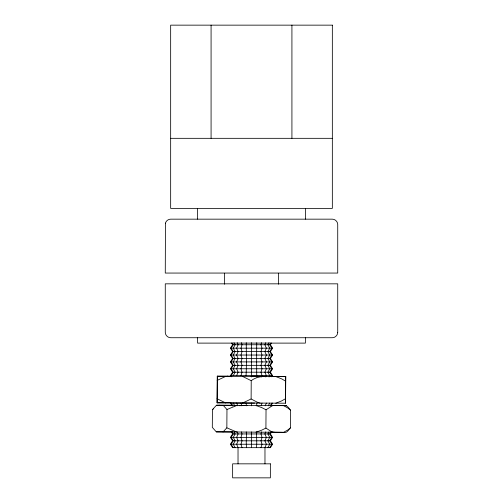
<?xml version="1.0" encoding="UTF-8"?>
<svg xmlns="http://www.w3.org/2000/svg" width="503" height="503" viewBox="0 0 503 503"><rect width="100%" height="100%" fill="white"/><g stroke="black" fill="none" stroke-linecap="round" stroke-linejoin="round"><path stroke-width="0.75" d="M270.746 376.338L285.779 376.508L285.528 403.211L217.107 402.853L217.252 376.206L231.468 376.131M260.202 403.186L257.014 402.073L251.123 398.973L251.223 380.689C258.347 375.068 267.464 376.546 275.889 376.584L285.779 376.508M285.528 403.211L285.673 376.565M286.276 405.67L286.71 405.682L216.472 405.236L212.429 409.662L212.31 427.361L216.296 431.876L283.503 432.335C286.999 433.379 287.861 430.631 290.457 427.852L290.571 410.228L288.131 407.185L286.276 405.67L270.752 405.525M223.024 431.951L226.847 427.833L226.966 409.511L223.194 405.311M272.393 432.284L265.917 428.078L266.037 409.794L272.569 405.638M217.107 402.853L217.384 376.131M246.042 375.628C246.665 364.65 246.225 353.666 246.269 342.688M256.731 342.688C256.605 354.125 256.662 365.562 256.731 376.999M256.505 405.814L256.958 403.073M256.731 431.888C256.228 437.151 257.272 442.407 256.392 447.67M240.962 375.628L242.044 372.195L240.962 368.762L242.044 365.335L240.962 361.902L242.044 358.469L240.962 355.043L242.044 351.61L240.962 348.177L242.044 344.75L241.396 342.688M261.604 342.688L260.956 344.75L262.038 348.177L260.956 351.61L262.038 355.043L260.956 358.469L262.038 361.902L260.956 365.335L262.038 368.762L260.956 372.195L262.038 375.628L261.604 376.999M261.17 405.814L262.038 403.073M261.604 431.888L260.956 433.944L262.038 437.377L260.956 440.81L262.038 444.237L260.956 447.67M236.599 375.628L238.133 372.195L236.599 368.762L238.133 365.335L236.599 361.902L238.133 358.469L236.599 355.043L238.133 351.61L236.599 348.177L238.133 344.75L237.209 342.688M265.791 342.688L264.867 344.75L266.401 348.177L264.867 351.61L266.401 355.043L264.867 358.469L266.401 361.902L264.867 365.335L266.401 368.762L264.867 372.195L266.401 375.628L265.791 376.999M265.175 405.814L266.401 403.073M265.791 431.888L264.867 433.944L266.401 437.377L264.867 440.81L266.401 444.237L264.867 447.67M233.247 375.628L235.127 372.195L233.247 368.762L235.127 365.335L233.247 361.902L235.127 358.469L233.247 355.043L235.127 351.61L233.247 348.177L235.127 344.75L233.996 342.688M269.004 342.688L267.873 344.75L269.753 348.177L267.873 351.61L269.753 355.043L267.873 358.469L269.753 361.902L267.873 365.335L269.753 368.762L267.873 372.195L269.753 375.628L269.004 376.999M268.25 405.814L269.753 403.073M269.004 431.888L267.873 433.944L269.753 437.377L267.873 440.81L269.753 444.237L267.873 447.67M270.809 343.033L269.765 344.75L271.859 348.177L269.765 351.61L271.859 355.043L269.765 358.469L271.859 361.902L269.765 365.335L271.859 368.762L269.765 372.195L271.859 375.628L271.161 376.766M270.111 405.927L271.859 403.073M271.161 431.662L269.765 433.944L271.859 437.377L269.765 440.81L271.859 444.237L269.765 447.67M232.593 351.61L230.424 348.177L232.593 344.75L270.407 344.75L272.576 348.177L270.407 351.61L232.593 351.61L230.424 355.043L232.593 358.469L270.407 358.469L272.576 361.902L270.407 365.335L232.593 365.335L230.424 368.762L232.593 372.195L270.407 372.195L272.576 375.628L271.853 376.766M232.593 365.335L230.424 361.902L232.593 358.469M231.147 376.766L230.424 375.628L232.593 372.195M270.407 344.75L271.494 343.033M270.407 358.469L272.576 355.043L270.407 351.61M270.407 372.195L272.576 368.762L270.407 365.335M230.424 437.377L232.593 433.944L270.407 433.944L272.576 437.377L270.407 440.81L232.593 440.81L230.424 437.377L272.576 437.377M270.407 440.81L272.576 444.237L270.407 447.67L232.593 447.67L230.424 444.237L232.593 440.81M270.771 405.927L272.576 403.073M270.407 433.944L271.853 431.662M212.429 409.662L213.574 408.75M290.457 427.852L287.685 430.052L283.503 432.335M217.158 380.406L225.872 376.313L260.347 376.54M251.123 398.973L242.471 403.092M285.471 398.747L281.592 400.948L275.751 403.23M226.966 409.511L236.963 405.418M265.917 428.078L261.705 430.166L255.996 432.19M218.547 405.695L219.773 405.223L232.417 405.28M226.419 376.477L227.702 376.118M232.304 431.964L232.895 431.914M244.955 405.493L247.042 405.462M217.239 402.777L230.575 402.771M170.662 138.325L332.338 138.325M230.424 348.177L272.576 348.177M230.424 355.043L272.576 355.043M230.424 361.902L272.576 361.902M230.424 368.762L272.576 368.762M230.424 375.628L272.576 375.628M254.619 403.073L230.424 403.073L232.229 405.927M230.424 444.237L272.576 444.237M219.773 405.223L216.472 405.236M251.016 376.206L266.848 376.307M231.506 431.92L216.296 431.876M272.136 432.184L282.623 432.278M225.872 376.313L217.252 376.206M265.288 376.351L266.609 376.395M271.255 432.008L274.468 432.247M256.165 405.544L261.849 407.65L266.037 409.794M275.889 376.584L281.711 378.904L285.566 381.129M242.616 376.445L251.223 380.689M236.794 432.064L226.847 427.833M225.734 402.96L217.057 398.734M283.673 405.688L287.823 408.002L290.571 410.228M231.506 343.033L232.593 344.75M231.147 431.662L232.593 433.944M232.191 343.033L233.235 344.75L231.141 348.177L233.235 351.61L231.141 355.043L233.235 358.469L231.141 361.902L233.235 365.335L231.141 368.762L233.235 372.195L231.141 375.628L231.839 376.766M231.141 403.073L232.889 405.927M231.839 431.662L233.235 433.944L231.141 437.377L233.235 440.81L231.141 444.237L233.235 447.67M233.247 403.073L234.75 405.814M233.996 431.888L235.127 433.944L233.247 437.377L235.127 440.81L233.247 444.237L235.127 447.67M236.599 403.073L237.825 405.814M237.209 431.888L238.133 433.944L236.599 437.377L238.133 440.81L236.599 444.237L238.133 447.67M240.962 403.073L241.83 405.814M241.396 431.888L242.044 433.944L240.962 437.377L242.044 440.81L240.962 444.237L242.044 447.67M246.042 403.073L246.495 405.814M246.269 431.888C246.772 437.151 245.728 442.407 246.608 447.67M305.39 208.387L305.39 219.163M305.39 337.727L305.39 343.115L197.61 343.115L197.61 337.727M291.922 25.15L291.922 138.325M278.448 273.255L278.448 284.226M264.974 447.67L264.974 463.835M251.5 342.688L251.5 376.999M251.5 403.073L251.5 405.814M251.5 431.888L251.5 447.67M238.026 447.67L238.026 463.835M224.552 273.255L224.552 284.226M211.078 25.15L211.078 138.325M197.61 208.387L197.61 219.163M239.252 405.701A19.944 0.327 -0.5 0 1 246.615 405.575M165.456 223.156L165.273 273.06L337.727 273.06L337.727 224.552C337.746 221.672 335.224 219.145 332.338 219.163L170.662 219.163C168.279 219.176 166.084 220.861 165.456 223.156M337.727 332.338C337.746 335.224 335.224 337.746 332.338 337.727L170.662 337.727C167.776 337.746 165.254 335.224 165.273 332.338L165.273 283.837L337.727 283.837L337.727 332.338M332.338 25.15L170.662 25.15L170.662 208.387L332.338 208.387L332.338 25.15M270.363 463.835L232.638 463.835L232.638 477.85L270.363 477.85L270.363 463.835"/></g></svg>
